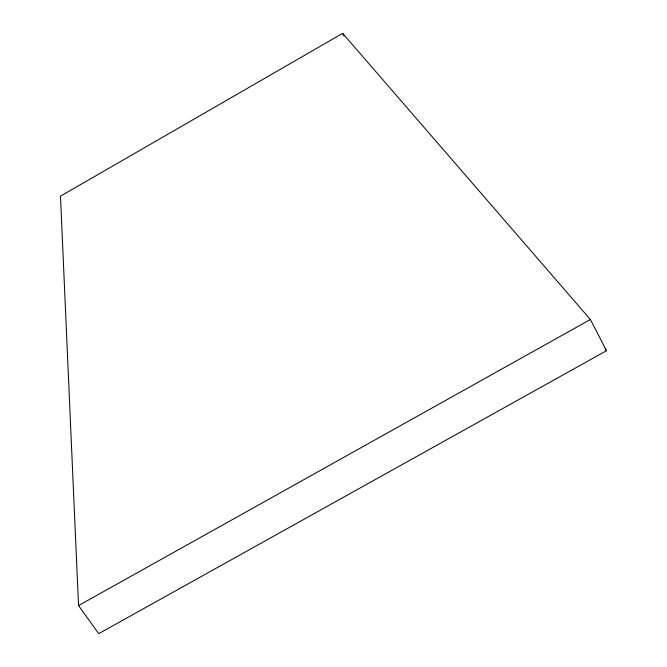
<?xml version="1.0" encoding="UTF-8"?>
<svg xmlns="http://www.w3.org/2000/svg" width="667" height="667" viewBox="0 0 667 667"><rect width="100%" height="100%" fill="white"/><g stroke="black" fill="none" stroke-linecap="round" stroke-linejoin="round"><path stroke-width="1" d="M342.655 33.35L60.48 196.181L78.539 605.586L98.733 633.65L606.52 350.709L590.403 319.51L342.655 33.35L344.097 36.018M78.539 605.586L590.403 319.51M605.177 349.124L606.52 350.709"/></g></svg>
